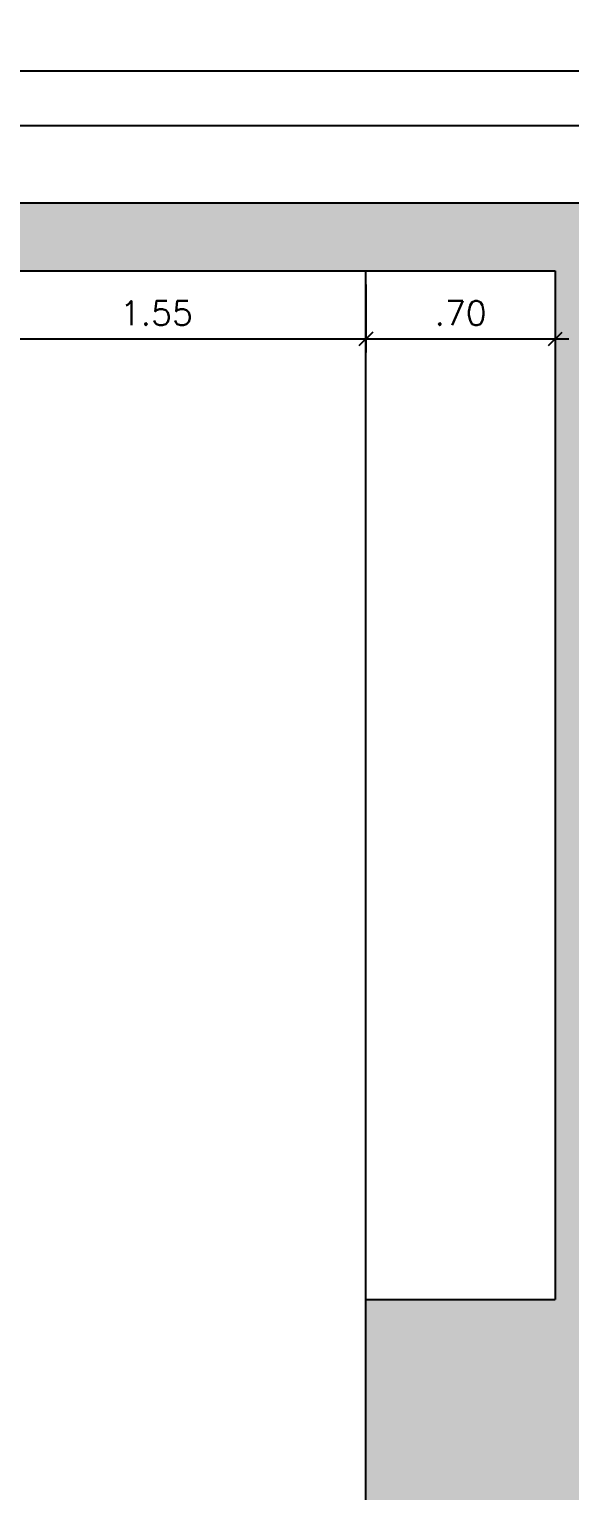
# Model space of a CAD drawing. Header units: millimetres. Extents: x 998 to 1067.2, y 1047.1 to 1079.2.
# Drawn here: x 1019.43 to 1021.43, y 1073.84 to 1079.24 of the extents above; entities that cross this region are included whole.
import ezdxf

# ---------------------------------------------------------------- set-up
doc = ezdxf.new("R2010")
doc.units = ezdxf.units.MM
for name, color, linetype in [('ALVENARIA', 4, 'Continuous'), ('COTAS', 7, 'Continuous'), ('MOBILIARIOS', 8, 'Continuous')]:
    doc.layers.add(name, color=color, linetype=linetype)
doc.styles.get("Standard").update_dxf_attribs({"font": 'simplex.shx'})
doc.dimstyles.new('1.50', dxfattribs={"dimscale": 0.5, "dimtxt": 0.18, "dimasz": 0.1, "dimexe": 0.1, "dimexo": 0.1, "dimgap": 0.1, "dimtad": 1, "dimzin": 4, "dimdsep": 46, "dimtxsty": 'Standard', "dimblk": 'OBLIQUE', "dimcen": 0.1, "dimdle": 0.1, "dimclrd": 1, "dimclre": 1, "dimclrt": 256, "dimadec": 0, "dimazin": 0, "dimtfac": 1, "dimtmove": 0, "dimatfit": 3, "dimldrblk": 'ORIGIN2', "dimfxl": 1, "dimtolj": 1, "dimarcsym": 1})

# ---------------------------------------------------------------- blocks, each defined once
blk = doc.blocks.new('_Oblique')
at = {"color": 0, "linetype": 'ByBlock', "lineweight": -2}
blk.add_line((-0.5, -0.5), (0.5, 0.5), dxfattribs=at)
blk = doc.blocks.new('*D12')
at = {"layer": 'COTAS', "color": 1, "lineweight": -2, "ltscale": 0.05, "transparency": 16777216}
for p, q in [((1016.6252, 1078.6496), (1016.6252, 1079.1386)), ((1030.0252, 1078.6496), (1030.0252, 1079.1386)), ((1016.5752, 1079.0886), (1030.0752, 1079.0886))]:
    blk.add_line(p, q, dxfattribs=at)
at = {"layer": 'Defpoints', "color": 0, "ltscale": 0.05, "transparency": 16777216}
for p in [(1030.0252, 1079.0886), (1016.6252, 1078.5996), (1030.0252, 1078.5996)]:
    blk.add_point(p, dxfattribs=at)
at = {"layer": 'COTAS', "color": 1, "lineweight": -2, "ltscale": 0.05, "transparency": 16777216, "xscale": 0.05, "yscale": 0.05, "zscale": 0.05, "rotation": 180}
blk.add_blockref('_Oblique', (1016.6252, 1079.0886), dxfattribs=at)
at = {"layer": 'COTAS', "color": 1, "lineweight": -2, "ltscale": 0.05, "transparency": 16777216, "xscale": 0.05, "yscale": 0.05, "zscale": 0.05}
blk.add_blockref('_Oblique', (1030.0252, 1079.0886), dxfattribs=at)
at = {"layer": 'COTAS', "ltscale": 0.05, "transparency": 16777216, "insert": (1023.3252, 1079.1836), "char_height": 0.09, "attachment_point": 5}
blk.add_mtext('\\A1;13.40', dxfattribs=at)
blk = doc.blocks.new('_Origin2')
at = {"color": 0, "linetype": 'ByBlock', "lineweight": -2}
blk.add_line((-0.5, 0), (-1, 0), dxfattribs=at)
for radius in [0.5, 0.25]:
    blk.add_circle((0, 0), radius, dxfattribs=at)
blk = doc.blocks.new('*D16')
at = {"layer": 'COTAS', "color": 1, "lineweight": -2, "ltscale": 0.05, "transparency": 16777216}
for p, q in [((1018.8252, 1078.6496), (1018.8252, 1078.9375)), ((1030.0252, 1078.6496), (1030.0252, 1078.9375)), ((1018.7752, 1078.8875), (1030.0752, 1078.8875))]:
    blk.add_line(p, q, dxfattribs=at)
at = {"layer": 'Defpoints', "color": 0, "ltscale": 0.05, "transparency": 16777216}
for p in [(1030.0252, 1078.8875), (1018.8252, 1078.5996), (1030.0252, 1078.5996)]:
    blk.add_point(p, dxfattribs=at)
at = {"layer": 'COTAS', "color": 1, "lineweight": -2, "ltscale": 0.05, "transparency": 16777216, "xscale": 0.05, "yscale": 0.05, "zscale": 0.05, "rotation": 180}
blk.add_blockref('_Oblique', (1018.8252, 1078.8875), dxfattribs=at)
at = {"layer": 'COTAS', "color": 1, "lineweight": -2, "ltscale": 0.05, "transparency": 16777216, "xscale": 0.05, "yscale": 0.05, "zscale": 0.05}
blk.add_blockref('_Oblique', (1030.0252, 1078.8875), dxfattribs=at)
at = {"layer": 'COTAS', "ltscale": 0.05, "transparency": 16777216, "insert": (1024.4252, 1078.9825), "char_height": 0.09, "attachment_point": 5}
blk.add_mtext('\\A1;11.20', dxfattribs=at)
blk = doc.blocks.new('*D86')
at = {"layer": 'COTAS', "color": 1, "lineweight": -2, "ltscale": 0.05, "transparency": 16777216}
for p, q in [((1019.1252, 1078.2996), (1019.1252, 1078.0488)), ((1020.6752, 1078.2996), (1020.6752, 1078.0488)), ((1019.0752, 1078.0988), (1020.7252, 1078.0988))]:
    blk.add_line(p, q, dxfattribs=at)
at = {"layer": 'Defpoints', "color": 0, "ltscale": 0.05, "transparency": 16777216}
for p in [(1019.1252, 1078.3496), (1020.6752, 1078.3496), (1020.6752, 1078.0988)]:
    blk.add_point(p, dxfattribs=at)
at = {"layer": 'COTAS', "color": 1, "lineweight": -2, "ltscale": 0.05, "transparency": 16777216, "xscale": 0.05, "yscale": 0.05, "zscale": 0.05, "rotation": 180}
blk.add_blockref('_Oblique', (1019.1252, 1078.0988), dxfattribs=at)
at = {"layer": 'COTAS', "color": 1, "lineweight": -2, "ltscale": 0.05, "transparency": 16777216, "xscale": 0.05, "yscale": 0.05, "zscale": 0.05}
blk.add_blockref('_Oblique', (1020.6752, 1078.0988), dxfattribs=at)
at = {"layer": 'COTAS', "ltscale": 0.05, "transparency": 16777216, "insert": (1019.9002, 1078.1938), "char_height": 0.09, "attachment_point": 5}
blk.add_mtext('\\A1;1.55', dxfattribs=at)
blk = doc.blocks.new('*D87')
at = {"layer": 'COTAS', "color": 1, "lineweight": -2, "ltscale": 0.05, "transparency": 16777216}
for p, q in [((1020.6752, 1078.2996), (1020.6752, 1078.0488)), ((1021.3752, 1078.2996), (1021.3752, 1078.0488)), ((1020.6252, 1078.0988), (1021.4252, 1078.0988))]:
    blk.add_line(p, q, dxfattribs=at)
at = {"layer": 'Defpoints', "color": 0, "ltscale": 0.05, "transparency": 16777216}
for p in [(1020.6752, 1078.3496), (1021.3752, 1078.3496), (1021.3752, 1078.0988)]:
    blk.add_point(p, dxfattribs=at)
at = {"layer": 'COTAS', "color": 1, "lineweight": -2, "ltscale": 0.05, "transparency": 16777216, "xscale": 0.05, "yscale": 0.05, "zscale": 0.05, "rotation": 180}
blk.add_blockref('_Oblique', (1020.6752, 1078.0988), dxfattribs=at)
at = {"layer": 'COTAS', "color": 1, "lineweight": -2, "ltscale": 0.05, "transparency": 16777216, "xscale": 0.05, "yscale": 0.05, "zscale": 0.05}
blk.add_blockref('_Oblique', (1021.3752, 1078.0988), dxfattribs=at)
at = {"layer": 'COTAS', "ltscale": 0.05, "transparency": 16777216, "insert": (1021.0252, 1078.1938), "char_height": 0.09, "attachment_point": 5}
blk.add_mtext('\\A1;.70', dxfattribs=at)

msp = doc.modelspace()

# ---------------------------------------------------------------- hatches: boundary and pattern name
at = {"layer": 'MOBILIARIOS', "ltscale": 0.05}
h = msp.add_hatch(color=256, dxfattribs=at)
h.dxf.hatch_style = 1
h.paths.add_polyline_path([(1017.8252, 1078.5996), (1016.6252, 1078.5996), (1016.6252, 1077.3996), (1017.3252, 1077.3996), (1017.3252, 1077.6496), (1017.5752, 1077.6496), (1017.5752, 1077.8996), (1017.8252, 1077.8996)])
h.paths.add_polyline_path([(1019.1252, 1078.3496), (1021.3752, 1078.3496), (1021.3752, 1074.5496), (1020.6752, 1074.5496), (1020.6752, 1073.6496), (1021.5752, 1073.6496), (1021.5752, 1078.1996), (1029.6252, 1078.1996), (1029.6252, 1070.7996), (1030.0252, 1070.7996), (1030.0252, 1078.5996), (1018.8252, 1078.5996), (1018.8252, 1077.3996), (1019.1252, 1077.3996)])
h.paths.add_polyline_path([(1017.8252, 1076.3996), (1016.6252, 1076.3996), (1016.6252, 1065.2496), (1024.4752, 1065.2496), (1024.4752, 1065.6496), (1024.2752, 1065.6496), (1018.8252, 1065.6496), (1017.0252, 1065.6496), (1017.0252, 1073.6496), (1019.3252, 1073.6496), (1019.3252, 1076.0996), (1019.1252, 1076.0996), (1019.1252, 1073.8496), (1018.1252, 1073.8496), (1016.8752, 1073.8496), (1016.8752, 1076.0996), (1017.2052, 1076.0996), (1017.8252, 1076.0996)])
h.paths.add_polyline_path([(1024.4752, 1072.1496), (1024.2752, 1072.1496), (1024.2752, 1073.6496), (1024.4752, 1073.6496), (1024.4752, 1073.8996), (1022.5752, 1073.8996), (1022.5752, 1073.6496), (1024.0752, 1073.6496), (1024.0752, 1072.1496), (1024.0752, 1071.1496), (1023.0752, 1071.1496), (1021.5752, 1071.1496), (1021.5752, 1072.6496), (1021.3252, 1072.6496), (1021.3252, 1070.7496), (1021.5752, 1070.7496), (1021.5752, 1070.9496), (1023.0752, 1070.9496), (1023.0752, 1070.7496), (1024.4752, 1070.7496)], flags=17)
h.paths.add_polyline_path([(1023.0752, 1072.6496), (1022.5752, 1072.6496), (1022.5752, 1072.1496), (1023.0752, 1072.1496)], flags=17)
h.paths.add_polyline_path([(1030.0252, 1068.1996), (1029.6252, 1068.1996), (1029.6252, 1065.6496), (1027.0752, 1065.6496), (1027.0752, 1065.2496), (1030.0252, 1065.2496)])

# ---------------------------------------------------------------- linework, layer by layer
at = {"layer": 'ALVENARIA'}
msp.add_line((1030.0252, 1078.5996), (1018.8252, 1078.5996), dxfattribs=at)
at = {"layer": 'ALVENARIA', "ltscale": 0.05}
for p, q in [((1019.1252, 1078.3496), (1021.3752, 1078.3496)), ((1021.3752, 1078.3496), (1021.3752, 1074.5496)), ((1020.6752, 1073.6496), (1020.6752, 1074.5496)), ((1020.6752, 1074.5496), (1021.3752, 1074.5496))]:
    msp.add_line(p, q, dxfattribs=at)
at = {"layer": 'ALVENARIA', "color": 2, "ltscale": 0.05}
msp.add_line((1020.6752, 1074.5496), (1020.6752, 1078.3496), dxfattribs=at)

# ---------------------------------------------------------------- dimensions: what is measured, and where the dimension line sits
at = {"layer": 'COTAS', "ltscale": 0.05}
for base, p1, p2, picture, middle in [((1030.0252, 1079.0886), (1016.6252, 1078.5996), (1030.0252, 1078.5996), '*D12', (1023.3252, 1079.1836)), ((1030.0252, 1078.8875), (1018.8252, 1078.5996), (1030.0252, 1078.5996), '*D16', (1024.4252, 1078.9825)), ((1020.6752, 1078.0988), (1019.1252, 1078.3496), (1020.6752, 1078.3496), '*D86', (1019.9002, 1078.1938)), ((1021.3752, 1078.0988), (1020.6752, 1078.3496), (1021.3752, 1078.3496), '*D87', (1021.0252, 1078.1938))]:
    dim = msp.add_linear_dim(base=base, p1=p1, p2=p2, dimstyle='1.50', dxfattribs=at)
    dim.commit()
    dim.dimension.update_dxf_attribs({"geometry": picture, "text_midpoint": middle})

doc.saveas('drawing.dxf')
